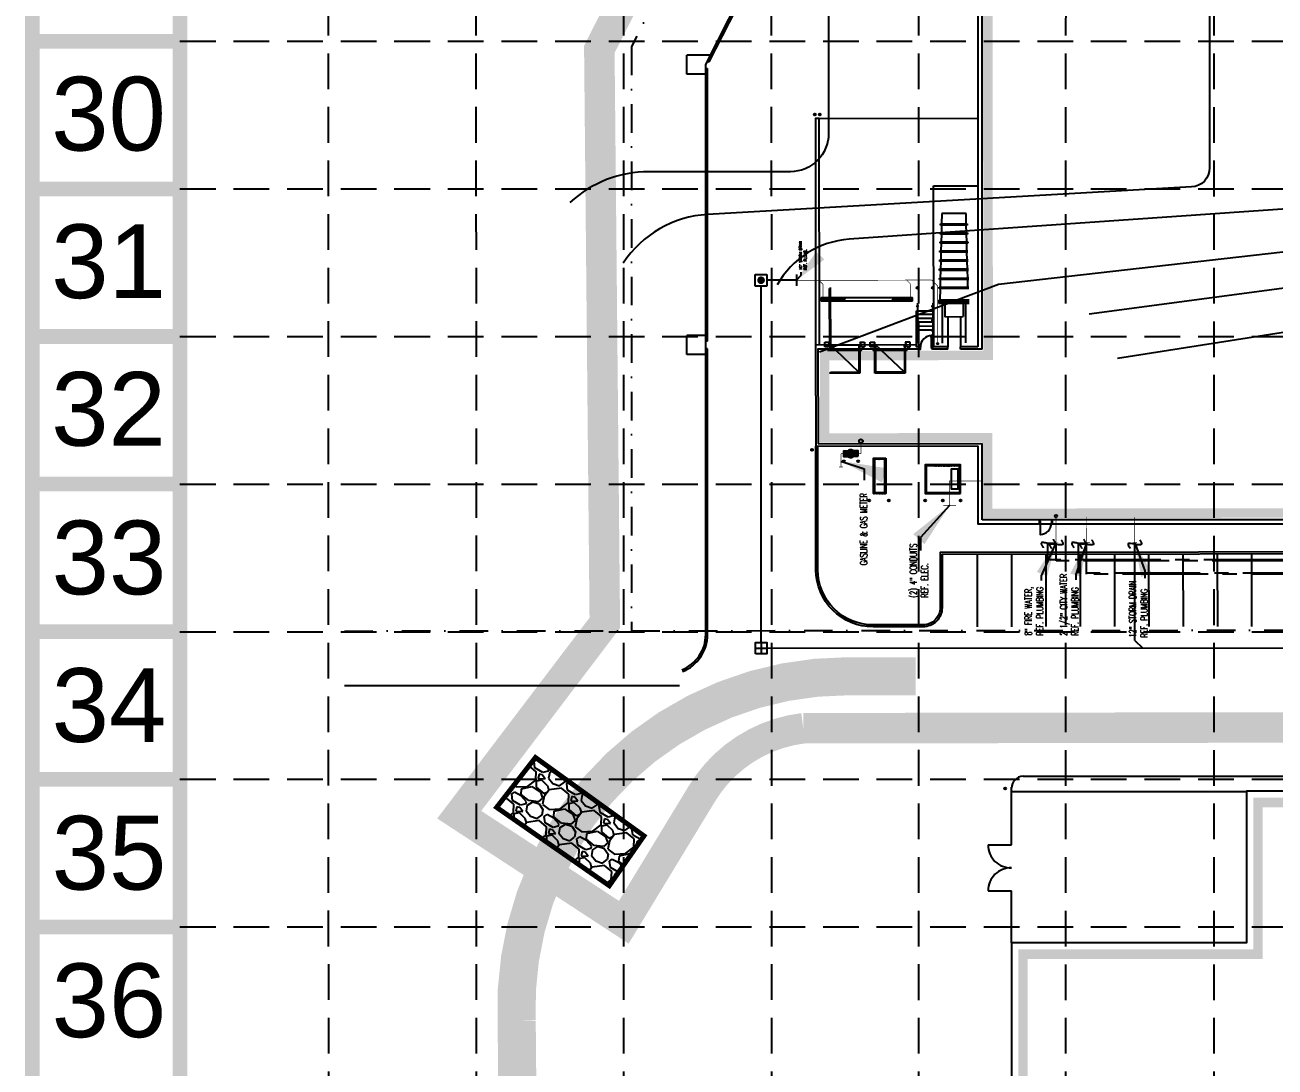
# Model space of a CAD drawing. Header units: inches. Extents: x -105549 to 5741, y -35602 to 5776.
# Drawn here: x 4188 to 4516, y 4342.7 to 4616.2 of the extents above; entities that cross this region are included whole.
import ezdxf
from ezdxf.enums import TextEntityAlignment as Align

# ---------------------------------------------------------------- set-up
doc = ezdxf.new("R2010")
doc.units = ezdxf.units.IN
doc.header["$LTSCALE"] = 30
doc.header["$MEASUREMENT"] = 0
for name, pattern in [('ACAD_ISO02W100', [15, 12, -3]), ('CENTER2', [1.125, 0.75, -0.125, 0.125, -0.125]), ('DASHDOT2', [0.5, 0.25, -0.125, 0, -0.125]), ('DASHED', [0.75, 0.5, -0.25]), ('HIDDEN', [0.375, 0.25, -0.125])]:
    doc.linetypes.add(name, pattern=pattern)
for name, color, linetype in [('A-FLR-MISC', 7, 'Continuous'), ('A-SHELL-DOOR', 2, 'Continuous'), ('A-SHELL-WALL', 2, 'Continuous'), ('A-SHELL-WALL-HATCH', 9, 'Continuous'), ('A-SITE-CURB', 2, 'Continuous'), ('A-SITE-CURB-INNER', 7, 'Continuous'), ('A-SITE-JCPENNEY UTILITIES', 220, 'Continuous'), ('A-SITE-PKSTRIPE', 7, 'Continuous'), ('A-SITE-PROPERTY', 6, 'DASHDOT2'), ('A-WALL-FAC3', 3, 'Continuous'), ('BASE', 7, 'Continuous'), ('Buildings', 3, 'Continuous'), ('Buildings Inner lines', 213, 'Continuous'), ('C-BLDG-HomeDepot', 8, 'Continuous'), ('DITCH', 5, 'Continuous'), ('GRID', 254, 'HIDDEN'), ('INLET', 1, 'Continuous'), ('LEGEND', 7, 'Continuous'), ('LIMITS OF DISTURBANCE', 1, 'DASHED'), ('PR-STM', 4, 'Continuous'), ('PR-STORM', 3, 'Continuous'), ('PR-WATER', 3, 'CENTER2'), ('WATERLINE', 92, 'CENTER2'), ('x37001pto$0$P-CONT-LAND', 1, 'Continuous')]:
    doc.layers.add(name, color=color, linetype=linetype)
doc.styles.add('JARCHTX', font='romans', dxfattribs={"width": 0.6875})
doc.styles.get("Standard").update_dxf_attribs({"font": 'ARIAL.TTF'})
doc.dimstyles.new('ARCH 96$7', dxfattribs={"dimscale": 96, "dimtxt": 0.09375, "dimasz": 0.09375, "dimexe": 0.0625, "dimexo": 0.0625, "dimgap": 0.0625, "dimtad": 0, "dimdec": 3, "dimzin": 15, "dimdsep": 46, "dimlunit": 4, "dimtxsty": 'JARCHTX', "dimblk": 'DIMTICK', "dimcen": 0.0625, "dimclrd": 256, "dimclre": 256, "dimclrt": 3, "dimadec": 0, "dimazin": 0, "dimtfac": 1, "dimtdec": 3, "dimtix": 1, "dimtmove": 2, "dimatfit": 3, "dimfxl": 0, "dimtvp": 1.166667, "dimtolj": 1, "dimtzin": 15, "dimlwd": -1, "dimlwe": -1, "dimarcsym": 0})
doc.dimstyles.new('ARCH192$7', dxfattribs={"dimscale": 192, "dimtxt": 0.09375, "dimasz": 0.0625, "dimexe": 0.0625, "dimexo": 0.0625, "dimgap": 0.03125, "dimtad": 0, "dimdec": 3, "dimzin": 15, "dimdsep": 46, "dimlunit": 4, "dimtxsty": 'JARCHTX', "dimblk1": 'DIMTICK', "dimblk2": 'DIMTICK', "dimsah": 1, "dimcen": 0.0625, "dimclrd": 256, "dimclre": 256, "dimclrt": 3, "dimadec": 0, "dimazin": 0, "dimtfac": 1, "dimtdec": 3, "dimtix": 1, "dimtmove": 2, "dimatfit": 3, "dimfxl": 0, "dimtvp": 1.166667, "dimfrac": 2, "dimtolj": 1, "dimtzin": 15, "dimarcsym": 0})

# ---------------------------------------------------------------- blocks, each defined once
blk = doc.blocks.new('JB')
at = {"layer": 'INLET', "color": 1}
for p, q in [((-0.0409, -0.0409), (-0.0409, 0.0409)), ((-0.0409, 0.0409), (0.0409, 0.0409)), ((0.0409, 0.0409), (0.0409, -0.0409)), ((0.0409, -0.0409), (-0.0409, -0.0409))]:
    blk.add_line(p, q, dxfattribs=at)
at = {"layer": 'INLET', "color": 1, "const_width": 0.0267}
blk.add_lwpolyline([(-0.0133, 0, 1), (0.0133, 0, 1)], format="xyb", close=True, dxfattribs=at)
blk = doc.blocks.new('DIMTICK')
for p, q in [((0, 1), (0, -1)), ((-1, 0), (1, 0))]:
    blk.add_line(p, q)
at = {"const_width": 0.141}
blk.add_lwpolyline([(0.707, 0.707), (-0.707, -0.707)], dxfattribs=at)

msp = doc.modelspace()

# ---------------------------------------------------------------- hatches: boundary and pattern name
at = {"layer": 'A-FLR-MISC', "linetype": 'Continuous'}
h = msp.add_hatch(dxfattribs=at)
h.set_pattern_fill('AR-SAND', scale=0.166667, angle=90.0762, style=0)
h.set_pattern_definition([(307.576224, (3951.20292, 5065.3233), (0.32112304, 0.01092611), [0, -0.25333333, 0, -0.28333333, 0, -0.27083333]), (277.576224, (3951.20292, 5065.3233), (0.47074967, -0.29433678), [0, -0.13666667, 0, -0.22833333, 0, -0.0875]), (237.576224, (3951.20265, 5065.5283), (0.00163366, -0.51902193), [0, -0.08333333, 0, -0.3, 0, -0.39166667]), (227.576224, (3951.20265, 5065.5283), (0.14694567, -0.50082605), [0, -0.04166667, 0, -0.19666667, 0, -0.225])])
h.paths.add_polyline_path([(4413.85, 4502.56), (4413.86, 4493.22), (4410.68, 4493.22), (4410.67, 4502.55)])
h.paths.add_polyline_path([(4410.92, 4502.3), (4413.6, 4502.3), (4413.61, 4493.47), (4410.93, 4493.47)])
h = msp.add_hatch(dxfattribs=at)
h.set_pattern_fill('AR-SAND', scale=0.166667, angle=0.0762, style=0)
h.set_pattern_definition([(37.576224, (3861.43407, 4021.33022), (-0.01092611, 0.32112304), [0, -0.25333333, 0, -0.28333333, 0, -0.27083333]), (7.576224, (3861.43407, 4021.3302), (0.29433678, 0.47074967), [0, -0.13666667, 0, -0.22833333, 0, -0.0875]), (327.576224, (3861.22907, 4021.32995), (0.51902193, 0.00163366), [0, -0.08333333, 0, -0.3, 0, -0.39166667]), (317.576224, (3861.22907, 4021.32995), (0.50082605, 0.14694567), [0, -0.04166667, 0, -0.19666667, 0, -0.225])])
h.paths.add_polyline_path([(4425.13, 4497.51), (4430.86, 4497.51), (4430.86, 4496.39), (4425.14, 4496.38)], flags=8)
h.paths.add_polyline_path([(4433.26, 4500.5), (4433.27, 4493.5), (4424.44, 4493.49), (4424.43, 4500.49)])
h.paths.add_polyline_path([(4431.02, 4494.41), (4431.01, 4499.58), (4432.85, 4499.58), (4432.85, 4494.41)])
h.paths.add_polyline_path([(4433.51, 4500.75), (4424.18, 4500.74), (4424.19, 4493.24), (4433.52, 4493.25)])
h.paths.add_polyline_path([(4431.02, 4494.41), (4431.01, 4499.58), (4432.85, 4499.58), (4432.85, 4494.41)])
at = {"layer": 'A-SITE-JCPENNEY UTILITIES'}
h = msp.add_hatch(dxfattribs=at)
h.set_pattern_fill('ANSI31', scale=1.666667, angle=90.0762, style=0)
h.set_pattern_definition([(315.076224, (4095.91088, 4780.13202), (0.1471178, 0.14750976), [])])
h.paths.add_polyline_path([(4405.39, 4503.01), (4406.59, 4503.02), (4406.59, 4504.43), (4405.39, 4504.43, 0.198912), (4404.68, 4504.72, 0.198912), (4403.97, 4504.43), (4402.77, 4504.39), (4402.77, 4503.01), (4403.98, 4503.01, 0.414214)])
h = msp.add_hatch(dxfattribs=at)
h.set_pattern_fill('AR-SAND', scale=0.166667, angle=90.0762, style=0)
h.set_pattern_definition([(307.576224, (3951.20265, 5065.3233), (0.32112304, 0.01092611), [0, -0.25333333, 0, -0.28333333, 0, -0.27083333]), (277.576224, (3951.20265, 5065.3233), (0.47074967, -0.29433678), [0, -0.13666667, 0, -0.22833333, 0, -0.0875]), (237.576224, (3951.20238, 5065.5283), (0.00163366, -0.51902193), [0, -0.08333333, 0, -0.3, 0, -0.39166667]), (227.576224, (3951.2024, 5065.5283), (0.14694567, -0.50082605), [0, -0.04166667, 0, -0.19666667, 0, -0.225])])
h.paths.add_polyline_path([(4413.85, 4502.56), (4413.86, 4493.22), (4410.68, 4493.22), (4410.67, 4502.55)])
h.paths.add_polyline_path([(4410.92, 4502.3), (4413.6, 4502.3), (4413.61, 4493.47), (4410.93, 4493.47)])
h = msp.add_hatch(dxfattribs=at)
h.set_pattern_fill('AR-SAND', scale=0.166667, angle=0.0762, style=0)
h.set_pattern_definition([(37.576224, (3861.4338, 4021.33022), (-0.01092611, 0.32112304), [0, -0.25333333, 0, -0.28333333, 0, -0.27083333]), (7.576224, (3861.4338, 4021.3302), (0.29433678, 0.47074967), [0, -0.13666667, 0, -0.22833333, 0, -0.0875]), (327.576224, (3861.2288, 4021.32995), (0.51902193, 0.00163366), [0, -0.08333333, 0, -0.3, 0, -0.39166667]), (317.576224, (3861.2288, 4021.32995), (0.50082605, 0.14694567), [0, -0.04166667, 0, -0.19666667, 0, -0.225])])
h.paths.add_polyline_path([(4425.13, 4497.51), (4430.86, 4497.51), (4430.86, 4496.39), (4425.14, 4496.38)], flags=8)
h.paths.add_polyline_path([(4433.26, 4500.5), (4433.27, 4493.5), (4424.44, 4493.49), (4424.43, 4500.49)])
h.paths.add_polyline_path([(4431.02, 4494.41), (4431.01, 4499.58), (4432.85, 4499.58), (4432.85, 4494.41)])
h.paths.add_polyline_path([(4433.51, 4500.75), (4424.18, 4500.74), (4424.19, 4493.24), (4433.52, 4493.25)])
h.paths.add_polyline_path([(4431.02, 4494.41), (4431.01, 4499.58), (4432.85, 4499.58), (4432.85, 4494.41)])
at = {"layer": 'LEGEND', "linetype": 'ACAD_ISO02W100'}
h = msp.add_hatch(dxfattribs=at)
h.set_pattern_fill('GRAVEL', color=240, scale=10.38104, angle=-34.4293, style=0)
h.set_pattern_definition([(193.5835, (3394.907, 4403.51616), (-121.32419464, -30.1082484), [1.39662, -138.26598]), (150.5404, (3393.54944, 4403.18815), (108.6197087, -61.86943511), [2.39665, -237.26826]), (98.0811, (3391.4627, 4404.36684), (21.0626592, -152.8811525), [1.68991, -167.301165]), (232.8444, (3386.65595, 4404.51524), (125.9489866, 165.38141264), [2.18249, -216.06637]), (258.4044, (3385.33777, 4402.7758), (27.61910645, 132.09707482), [2.1401, -211.87051]), (322.8444, (3384.9076, 4400.6794), (-165.38141264, 125.9489866), [2.18249, -216.06637]), (3.2649, (3386.64704, 4399.3612), (-170.00621039, -9.32401596), [2.88623, -285.736545]), (37.826, (3389.5286, 4399.52557), (189.06295062, 147.29041737), [2.7249, -269.765025]), (87.0003, (3391.6809, 4401.19666), (7.80083022, 158.2675613), [2.18988, -216.79839]), (140.8071, (3391.7955, 4403.3835), (88.3186246, -73.1250345), [2.50009, -122.50419]), (187.9681, (3389.8579, 4404.96343), (-167.3130089, -23.75589), [3.23315, -320.08248]), (104.3848, (3395.0742, 4398.619), (-24.7218448, 92.4604768), [1.10351, -109.24844]), (137.0399, (3394.8, 4399.6879), (99.57425264, -93.42634298), [2.09943, -207.8441]), (190.5707, (3393.2636, 4401.119), (-5.869326, -8.56254), [1.4681, -13.2129]), (168.7693, (3393.3685, 4402.557), (54.5513315, -12.2215368), [0.7906, -78.26904]), (257.3721, (3392.593, 4402.711), (9.0454393, 31.5569326), [1.11807, -54.78554]), (356.5345, (3392.3486, 4401.62), (37.4262526, -0.4828685), [1.81594, -58.7154]), (127.1358, (3394.1613, 4401.5102), (11.25576, -20.301173), [1.31311, -31.51462]), (341.9602, (3387.6268, 4406.1152), (103.233304, -33.0057104), [1.83952, -182.11297]), (35.9169, (3389.3759, 4405.5455), (-98.8126799, -70.7106405), [1.54326, -152.78199]), (258.7693, (3395.3351, 4403.2227), (12.2215368, 54.5513315), [1.58119, -77.47845]), (309.1812, (3395.0272, 4401.6718), (-68.01744456, 84.38079883), [1.83952, -182.11297]), (305.0147, (3383.9878, 4400.8064), (-31.0740687, 46.4716685), [1.77391, -86.92173]), (260.3458, (3385.0057, 4399.3536), (21.7499751, 123.5344953), [1.48634, -147.14753]), (32.3721, (3389.5514, 4394.6015), (46.4717017, 31.0740193), [1.58119, -77.47845]), (342.9247, (3390.8869, 4395.44806), (-134.7902438, 42.05113097), [1.74018, -172.27775]), (35.0147, (3385.3558, 4397.4774), (-46.4716685, -31.0740687), [0.88696, -87.80869]), (66.8806, (3389.0377, 4394.9536), (14.914786, 40.119459), [0.52933, -52.40379]), (131.5345, (3389.2455, 4395.4404), (19.8182985, -26.1704946), [2.1401, -40.66201]), (151.5797, (3387.8265, 4397.04244), (91.4946735, -50.13071055), [1.9833, -196.34618]), (269.2608, (3391.8204, 4400.8493), (3.176099, 22.994399), [1.49717, -35.93219]), (318.7279, (3391.8011, 4399.35228), (133.82440356, -116.90364676), [2.61388, -258.77402]), (26.5161, (3393.7656, 4397.6281), (-75.3354139, -36.4604553), [1.06879, -105.81055]), (55.5707, (3394.722, 4398.105), (-2.69321, 14.43186), [0.62286, -9.75818]), (85.8271, (3387.8313, 4397.4167), (-6.8351852, -83.4150365), [1.44218, -142.77583]), (13.5835, (3387.93625, 4398.85506), (121.32419464, 30.1082484), [2.79325, -136.86936]), (325.5707, (3390.651, 4399.511), (14.43186, 2.69321), [2.69907, -7.68197]), (290.8755, (3392.8776, 4397.98506), (-44.53998657, 118.63103056), [1.64139, -162.49726]), (219.6253, (3393.4625, 4396.4514), (-32.039832, -28.3808197), [1.5115, -74.06361]), (173.2167, (3392.2983, 4395.48744), (-221.38142645, 25.89171314), [2.46098, -243.63754]), (140.9968, (3389.85455, 4395.7781), (-105.44367322, 84.86370853), [2.60355, -257.7516])])
h.paths.add_polyline_path([(4311.75, 4410.87), (4341.32, 4390.31), (4350.42, 4403.39), (4321.94, 4423.96)])

# ---------------------------------------------------------------- linework, layer by layer
at = {"layer": 'A-FLR-MISC', "color": 7, "linetype": 'Continuous'}
for p, q in [((4396.36, 4591.7), (4438.06, 4591.76)), ((4426.42, 4573.97), (4438.06, 4573.99)), ((4426.47, 4531.74), (4426.42, 4573.97)), ((4428.59, 4566.72), (4428.52, 4564.06)), ((4434.93, 4566.73), (4428.59, 4566.72)), ((4435, 4564.06), (4434.93, 4566.73)), ((4428.27, 4564.05), (4435.25, 4564.06)), ((4428.27, 4563.68), (4428.27, 4564.05)), ((4435.25, 4563.69), (4428.27, 4563.68)), ((4428.52, 4563.68), (4428.47, 4561.68)), ((4435.07, 4561.69), (4435, 4563.69)), ((4435.25, 4564.06), (4435.25, 4563.69)), ((4428.21, 4561.68), (4435.32, 4561.69)), ((4428.21, 4561.3), (4428.21, 4561.68)), ((4435.32, 4561.31), (4428.21, 4561.3)), ((4428.47, 4561.3), (4428.41, 4559.3)), ((4435.12, 4559.31), (4435.07, 4561.31)), ((4435.32, 4561.69), (4435.32, 4561.31)), ((4428.09, 4556.93), (4435.45, 4556.94)), ((4428.1, 4556.55), (4428.09, 4556.93)), ((4435.45, 4556.56), (4428.1, 4556.55)), ((4428.15, 4559.3), (4435.38, 4559.31)), ((4428.15, 4558.93), (4428.15, 4559.3)), ((4435.38, 4558.94), (4428.15, 4558.93)), ((4428.41, 4558.93), (4428.36, 4556.93)), ((4435.18, 4556.94), (4435.12, 4558.94)), ((4435.24, 4554.56), (4435.18, 4556.56)), ((4435.38, 4559.31), (4435.38, 4558.94)), ((4428.04, 4554.55), (4435.51, 4554.56)), ((4428.04, 4554.18), (4428.04, 4554.55)), ((4435.52, 4554.19), (4428.04, 4554.18)), ((4428.3, 4554.18), (4428.24, 4552.18)), ((4428.36, 4556.55), (4428.3, 4554.55)), ((4435.31, 4552.19), (4435.24, 4554.19)), ((4427.99, 4552.18), (4435.57, 4552.19)), ((4427.99, 4551.8), (4427.99, 4552.18)), ((4435.57, 4551.81), (4427.99, 4551.8)), ((4428.24, 4551.8), (4428.18, 4549.8)), ((4435.38, 4549.81), (4435.31, 4551.81)), ((4399.06, 4547.05), (4399.08, 4530.85)), ((4399.31, 4547.3), (4399.33, 4530.85)), ((4427.87, 4547.43), (4435.7, 4547.44)), ((4427.87, 4547.05), (4427.87, 4547.43)), ((4427.87, 4547.05), (4427.87, 4547.43)), ((4435.7, 4547.06), (4427.87, 4547.05)), ((4427.93, 4549.8), (4435.64, 4549.81)), ((4427.93, 4549.43), (4427.93, 4549.8)), ((4427.93, 4549.43), (4427.93, 4549.8)), ((4435.64, 4549.44), (4427.93, 4549.43)), ((4428.12, 4547.05), (4428.05, 4544.02)), ((4428.18, 4549.43), (4428.12, 4547.43)), ((4435.44, 4547.44), (4435.38, 4549.44)), ((4396.93, 4544.7), (4420.93, 4544.73)), ((4396.93, 4543.7), (4396.93, 4544.7)), ((4403.55, 4544.63), (4396.93, 4544.62)), ((4403.38, 4544.46), (4396.93, 4544.45)), ((4403.22, 4544.29), (4396.93, 4544.28)), ((4403.07, 4544.13), (4396.93, 4544.12)), ((4402.9, 4543.96), (4396.93, 4543.95)), ((4402.75, 4543.79), (4396.93, 4543.78)), ((4420.93, 4543.73), (4396.93, 4543.7)), ((4397.03, 4543.7), (4397.03, 4544.7)), ((4397.19, 4543.7), (4397.19, 4544.7)), ((4397.36, 4543.7), (4397.36, 4544.7)), ((4397.53, 4543.7), (4397.53, 4544.7)), ((4397.69, 4543.7), (4397.69, 4544.7)), ((4397.86, 4543.7), (4397.86, 4544.7)), ((4398.03, 4543.7), (4398.03, 4544.7)), ((4398.19, 4543.7), (4398.19, 4544.7)), ((4398.36, 4543.7), (4398.36, 4544.7)), ((4398.53, 4543.7), (4398.53, 4544.7)), ((4398.69, 4543.7), (4398.69, 4544.7)), ((4398.86, 4543.7), (4398.86, 4544.7)), ((4399.03, 4543.7), (4399.03, 4544.7)), ((4399.19, 4543.7), (4399.19, 4544.7)), ((4399.36, 4543.7), (4399.36, 4544.7)), ((4399.53, 4543.7), (4399.53, 4544.7)), ((4399.69, 4543.7), (4399.69, 4544.7)), ((4399.86, 4543.7), (4399.86, 4544.7)), ((4400.03, 4543.7), (4400.03, 4544.7)), ((4400.19, 4543.7), (4400.19, 4544.7)), ((4400.36, 4543.7), (4400.36, 4544.7)), ((4400.53, 4543.71), (4400.53, 4544.71)), ((4400.69, 4543.71), (4400.69, 4544.71)), ((4400.86, 4543.71), (4400.86, 4544.71)), ((4401.03, 4543.71), (4401.03, 4544.71)), ((4401.19, 4543.71), (4401.19, 4544.71)), ((4401.36, 4543.71), (4401.36, 4544.71)), ((4401.53, 4543.71), (4401.53, 4544.71)), ((4401.69, 4543.71), (4401.69, 4544.71)), ((4401.86, 4543.71), (4401.86, 4544.71)), ((4402.03, 4543.71), (4402.03, 4544.71)), ((4402.19, 4543.71), (4402.19, 4544.71)), ((4402.36, 4543.71), (4402.36, 4544.71)), ((4402.53, 4543.71), (4402.53, 4544.71)), ((4402.69, 4543.74), (4402.69, 4544.71)), ((4402.86, 4543.91), (4402.86, 4544.71)), ((4403.03, 4544.08), (4403.03, 4544.71)), ((4403.19, 4544.26), (4403.19, 4544.71)), ((4403.36, 4544.43), (4403.36, 4544.71)), ((4403.53, 4544.61), (4403.53, 4544.71)), ((4415.25, 4543.81), (4420.93, 4543.82)), ((4415.41, 4543.97), (4420.93, 4543.98)), ((4415.43, 4544.01), (4415.43, 4543.72)), ((4415.57, 4544.14), (4420.93, 4544.15)), ((4415.6, 4544.17), (4415.6, 4543.72)), ((4415.73, 4544.31), (4420.93, 4544.32)), ((4415.77, 4544.35), (4415.77, 4543.73)), ((4415.89, 4544.48), (4420.93, 4544.48)), ((4415.93, 4544.53), (4415.93, 4543.73)), ((4416.05, 4544.64), (4420.93, 4544.65)), ((4416.1, 4544.69), (4416.1, 4543.73)), ((4416.27, 4544.73), (4416.27, 4543.73)), ((4416.43, 4544.73), (4416.43, 4543.73)), ((4416.6, 4544.73), (4416.6, 4543.73)), ((4416.77, 4544.73), (4416.77, 4543.73)), ((4416.93, 4544.73), (4416.93, 4543.73)), ((4417.1, 4544.73), (4417.1, 4543.73)), ((4417.27, 4544.73), (4417.27, 4543.73)), ((4417.43, 4544.73), (4417.43, 4543.73)), ((4417.6, 4544.73), (4417.6, 4543.73)), ((4417.77, 4544.73), (4417.77, 4543.73)), ((4417.93, 4544.73), (4417.93, 4543.73)), ((4418.1, 4544.73), (4418.1, 4543.73)), ((4418.27, 4544.73), (4418.27, 4543.73)), ((4418.43, 4544.73), (4418.43, 4543.73)), ((4418.6, 4544.73), (4418.6, 4543.73)), ((4418.77, 4544.73), (4418.77, 4543.73)), ((4418.93, 4544.73), (4418.93, 4543.73)), ((4419.1, 4544.73), (4419.1, 4543.73)), ((4419.27, 4544.73), (4419.27, 4543.73)), ((4419.43, 4544.73), (4419.43, 4543.73)), ((4419.6, 4544.73), (4419.6, 4543.73)), ((4419.77, 4544.73), (4419.77, 4543.73)), ((4419.93, 4544.73), (4419.93, 4543.73)), ((4420.1, 4544.73), (4420.1, 4543.73)), ((4420.27, 4544.73), (4420.27, 4543.73)), ((4420.43, 4544.73), (4420.43, 4543.73)), ((4420.6, 4544.73), (4420.6, 4543.73)), ((4420.77, 4544.73), (4420.77, 4543.73)), ((4420.93, 4543.73), (4420.93, 4544.73)), ((4435.79, 4544.03), (4427.79, 4544.02)), ((4427.79, 4544.02), (4427.79, 4543.15)), ((4427.79, 4544.02), (4427.79, 4543.15)), ((4427.79, 4543.65), (4435.79, 4543.66)), ((4435.79, 4543.53), (4427.79, 4543.52)), ((4421.96, 4541.2), (4426.46, 4541.21)), ((4421.97, 4531.73), (4421.96, 4541.2)), ((4426.46, 4540.21), (4421.96, 4540.2)), ((4422.21, 4543.21), (4422.21, 4542.54)), ((4422.21, 4542.21), (4422.21, 4538.86)), ((4426.2, 4543.21), (4426.2, 4542.55)), ((4426.2, 4542.21), (4426.2, 4538.87)), ((4426.47, 4531.74), (4426.46, 4541.21)), ((4427.79, 4543.15), (4435.79, 4543.16)), ((4428.8, 4532.74), (4428.79, 4543.15)), ((4429.37, 4543.15), (4429.38, 4539.65)), ((4434.21, 4543.16), (4434.21, 4539.66)), ((4434.79, 4543.16), (4434.8, 4532.75)), ((4426.46, 4539.21), (4421.96, 4539.2)), ((4426.46, 4538.21), (4421.96, 4538.2)), ((4421.96, 4537.2), (4426.46, 4537.21)), ((4422.21, 4538.53), (4422.22, 4536.02)), ((4426.2, 4538.54), (4426.21, 4536.03)), ((4429.38, 4539.65), (4434.21, 4539.66)), ((4430.13, 4539.65), (4430.14, 4531.74)), ((4433.46, 4539.66), (4433.47, 4531.75)), ((4421.97, 4536.2), (4426.47, 4536.21)), ((4422.22, 4535.69), (4422.22, 4532.66)), ((4426.21, 4535.69), (4426.21, 4532.66)), ((4397.84, 4531.7), (4397.84, 4532.95)), ((4397.84, 4532.95), (4399.09, 4532.95)), ((4398.69, 4531.7), (4397.84, 4531.7)), ((4398.69, 4531.7), (4397.84, 4531.7)), ((4398.58, 4531.1), (4407.58, 4531.11)), ((4398.58, 4531.1), (4398.58, 4530.85)), ((4398.58, 4530.85), (4407.58, 4530.86)), ((4399.09, 4532.95), (4398.69, 4531.7)), ((4407.08, 4532.21), (4399.08, 4532.2)), ((4399.33, 4531.1), (4399.33, 4532.2)), ((4400.49, 4531.1), (4399.33, 4532.2)), ((4406.84, 4525.05), (4400.75, 4530.85)), ((4406.83, 4532.21), (4406.83, 4531.11)), ((4406.83, 4530.86), (4406.84, 4525.05)), ((4406.83, 4530.86), (4406.83, 4530.8)), ((4407.08, 4532.96), (4408.33, 4532.97)), ((4407.08, 4532.96), (4407.47, 4531.71)), ((4407.08, 4530.86), (4407.09, 4524.8)), ((4407.47, 4531.71), (4408.33, 4531.72)), ((4407.58, 4530.86), (4407.58, 4531.11)), ((4408.33, 4532.97), (4408.33, 4531.72)), ((4409.76, 4531.72), (4409.75, 4532.97)), ((4409.75, 4532.97), (4411, 4532.97)), ((4410.61, 4531.72), (4409.76, 4531.72)), ((4410.5, 4531.11), (4419.5, 4531.13)), ((4410.5, 4531.11), (4410.5, 4530.86)), ((4410.5, 4530.86), (4419.5, 4530.88)), ((4411, 4532.97), (4410.61, 4531.72)), ((4418.99, 4532.23), (4410.99, 4532.22)), ((4411, 4524.8), (4411, 4530.86)), ((4411.25, 4531.12), (4411.24, 4532.22)), ((4412.4, 4531.12), (4411.24, 4532.22)), ((4411.25, 4525.05), (4411.25, 4530.87)), ((4411.25, 4530.8), (4411.25, 4530.87)), ((4418.75, 4525.06), (4412.66, 4530.87)), ((4418.74, 4532.23), (4418.75, 4531.13)), ((4418.75, 4530.88), (4418.75, 4525.06)), ((4420.24, 4532.98), (4418.99, 4532.98)), ((4418.99, 4532.98), (4419.39, 4531.73)), ((4419, 4530.88), (4419, 4524.81)), ((4419.39, 4531.73), (4420.25, 4531.73)), ((4419.5, 4530.88), (4419.5, 4531.13)), ((4420.25, 4531.73), (4420.24, 4532.98)), ((4407.09, 4524.8), (4399.09, 4524.79)), ((4406.84, 4525.05), (4399.34, 4525.04)), ((4419, 4524.81), (4411, 4524.8)), ((4418.75, 4525.06), (4411.25, 4525.05))]:
    msp.add_line(p, q, dxfattribs=at)
at = {"layer": 'A-FLR-MISC', "color": 7}
for p, q in [((4399.08, 4532.2), (4399.08, 4531.1)), ((4407.08, 4531.11), (4407.08, 4532.21)), ((4407.08, 4531.11), (4407.08, 4531.71)), ((4410.99, 4532.22), (4411, 4531.11)), ((4411, 4531.11), (4411, 4531.72)), ((4419.23, 4532.23), (4418.99, 4532.23)), ((4419, 4531.13), (4418.99, 4532.23))]:
    msp.add_line(p, q, dxfattribs=at)
at = {"layer": 'A-FLR-MISC', "color": 7, "linetype": 'Continuous'}
for points in [[(4413.85, 4502.56), (4413.86, 4493.22), (4410.68, 4493.22), (4410.67, 4502.55)], [(4410.93, 4493.47), (4413.61, 4493.47), (4413.6, 4502.3), (4410.92, 4502.3)], [(4433.52, 4493.25), (4433.51, 4500.75), (4424.18, 4500.74), (4424.19, 4493.24)], [(4433.27, 4493.5), (4433.26, 4500.5), (4424.43, 4500.49), (4424.44, 4493.49)], [(4432.85, 4499.65), (4431.01, 4499.65), (4431.02, 4494.48), (4432.85, 4494.48)]]:
    msp.add_lwpolyline(points, close=True, dxfattribs=at)
for centre, radius in [((4395.23, 4592.7), 0.25), ((4396.53, 4592.7), 0.25), ((4422.2, 4547.2), 0.25), ((4426.19, 4547.21), 0.25), ((4422.21, 4542.37), 0.167), ((4426.2, 4542.38), 0.167), ((4422.21, 4538.7), 0.167), ((4426.2, 4538.7), 0.167), ((4422.22, 4535.85), 0.167), ((4426.21, 4535.86), 0.167), ((4394.51, 4504.7), 0.25), ((4402.86, 4501.7), 0.25), ((4406.65, 4501.7), 0.25), ((4409.52, 4491.39), 0.25), ((4414.69, 4491.39), 0.25), ((4424.2, 4491.41), 0.25), ((4428.86, 4491.41), 0.25), ((4433.52, 4491.42), 0.25)]:
    msp.add_circle(centre, radius, dxfattribs=at)
at = {"layer": 'A-SHELL-DOOR', "color": 7, "flags": 128}
for points in [[(4426.12, 4531.68), (4426.12, 4531.18), (4425.95, 4531.18), (4425.95, 4534.68), (4425.8, 4534.68), (4425.81, 4531.68), (4426.12, 4531.68), (4426.12, 4531.18)], [(4422.78, 4531.67), (4422.79, 4531.17), (4422.95, 4531.17), (4422.95, 4531.67), (4422.78, 4531.67)]]:
    msp.add_lwpolyline(points, dxfattribs=at)
at = {"layer": 'A-SHELL-DOOR', "color": 7}
for points in [[(4454.19, 4485.51), (4454.19, 4485.98), (4454.36, 4485.98), (4454.36, 4482.51), (4454.51, 4482.51), (4454.5, 4485.51), (4454.19, 4485.51), (4454.19, 4485.98)], [(4457.53, 4485.51), (4457.53, 4485.99), (4457.36, 4485.99), (4457.36, 4485.51), (4457.53, 4485.51)]]:
    msp.add_lwpolyline(points, dxfattribs=at)
for centre, start, end in [((4425.95, 4531.68), 90.0762, 180.0762), ((4454.36, 4485.51), 270.0762, 0.0762)]:
    msp.add_arc(centre, 3, start, end, dxfattribs=at)
at = {"layer": 'A-SHELL-WALL', "color": 7}
for p, q in [((4422.76, 4531.13), (4422.76, 4531.73)), ((4426.14, 4531.13), (4426.14, 4531.74)), ((4430.14, 4531.14), (4430.14, 4531.74)), ((4433.47, 4531.14), (4433.47, 4531.75)), ((4454.17, 4486.38), (4454.17, 4485.3)), ((4457.55, 4486.39), (4457.55, 4485.3))]:
    msp.add_line(p, q, dxfattribs=at)
msp.add_lwpolyline([(4396.44, 4532.2), (4396.36, 4591.7), (4395.39, 4591.7), (4395.47, 4532.2)], dxfattribs=at)
at = {"layer": 'A-SHELL-WALL-HATCH', "color": 7, "const_width": 2.5}
msp.add_lwpolyline([(4397.85, 4507.81), (4440.61, 4507.86), (4440.63, 4488.03), (4666.8, 4488.33), (4666.65, 4601.29), (4676.67, 4601.3), (4676.63, 4637.97), (4681.77, 4637.97), (4681.77, 4642.13), (4678.52, 4642.29), (4678.47, 4676.72), (4681.72, 4676.73), (4681.71, 4680.73), (4676.57, 4680.72), (4676.52, 4717.39), (4666.5, 4717.37), (4666.35, 4830.33), (4440.35, 4830.03), (4440.75, 4529.51), (4397.82, 4529.45)], close=True, dxfattribs=at)
at = {"layer": 'A-SITE-CURB', "color": 7}
for p, q in [((4367.54, 4606.54), (4407.37, 4684.92)), ((4367.13, 4533.2), (4367.13, 4604.82)), ((4367.12, 4456.25), (4367.13, 4531.2)), ((4449.89, 4419.08), (4708.38, 4419.07)), ((4508.55, 4414.93), (4446.89, 4414.94))]:
    msp.add_line(p, q, dxfattribs=at)
msp.add_lwpolyline([(4563.87, 4477.44), (4428.63, 4477.26), (4428.65, 4463.26, -0.414214), (4423.65, 4458.26), (4410.57, 4458.24, -0.414214), (4395.55, 4473.22), (4395.51, 4505.7)], format="xyb", dxfattribs=at)
msp.add_arc((4450.14, 4415.83), 3.25, 94.4448, 178.1567, dxfattribs=at)
at = {"layer": 'A-SITE-CURB-INNER', "color": 7, "linetype": 'ByBlock'}
for p, q in [((4366.63, 4605.85), (4406.93, 4685.15)), ((4361.63, 4603.32), (4361.63, 4608.32)), ((4366.62, 4456.25), (4366.63, 4605.85)), ((4361.63, 4529.7), (4361.63, 4534.7))]:
    msp.add_line(p, q, dxfattribs=at)
at = {"layer": 'A-SITE-CURB-INNER', "color": 7}
for p, q in [((4367.89, 4608.32), (4361.63, 4608.32)), ((4367.1, 4606.77), (4367.54, 4606.54)), ((4366.63, 4603.32), (4361.63, 4603.32)), ((4366.63, 4604.82), (4367.13, 4604.82)), ((4366.63, 4534.7), (4361.63, 4534.7)), ((4367.13, 4533.2), (4366.63, 4533.2)), ((4367.13, 4531.2), (4366.63, 4531.2)), ((4366.63, 4529.7), (4361.63, 4529.7))]:
    msp.add_line(p, q, dxfattribs=at)
at = {"layer": 'A-SITE-CURB-INNER', "color": 7, "linetype": 'ByBlock'}
msp.add_lwpolyline([(4699.37, 4478.12), (4428.13, 4477.76), (4428.15, 4463.26, -0.414214), (4423.65, 4458.76), (4410.57, 4458.74, -0.414214), (4396.05, 4473.22), (4396.01, 4505.7)], format="xyb", dxfattribs=at)
at = {"layer": 'A-SITE-CURB-INNER', "color": 7}
for radius in [10, 10.5]:
    msp.add_arc((4356.62, 4456.25), radius, 291.6414, 359.9973, dxfattribs=at)
at = {"layer": 'A-SITE-JCPENNEY UTILITIES', "color": 7, "const_width": 0.167, "flags": 128}
for points in [[(4390.45, 4549.76), (4390.45, 4548.66)], [(4425.96, 4549.25), (4390.45, 4549.21)], [(4396.34, 4549.22), (4397.42, 4548.14)], [(4397.42, 4548.14), (4397.43, 4544.2)], [(4419.35, 4549.24), (4420.42, 4548.17)], [(4420.42, 4548.17), (4420.43, 4544.23)], [(4425.96, 4549.25), (4427.46, 4547.75), (4427.47, 4532.57)], [(4407.36, 4503.7), (4407.36, 4506.5)], [(4402.12, 4503.7), (4407.36, 4503.7)], [(4402.12, 4503.7), (4402.12, 4500.23)], [(4401.59, 4500.23), (4402.65, 4500.23)], [(4430.55, 4493.59), (4430.55, 4496.51), (4439.16, 4496.53)], [(4430.63, 4490.14), (4430.63, 4493.26)], [(4432.29, 4490.14), (4428.97, 4490.14)], [(4458.56, 4480.3), (4458.55, 4486.99)], [(4466.56, 4480.31), (4466.55, 4487.21)], [(4479.23, 4480.33), (4479.22, 4486.98)], [(4459.12, 4480.3), (4458.01, 4480.3)], [(4467.45, 4480.31), (4465.68, 4480.31)], [(4479.78, 4480.33), (4478.68, 4480.33)]]:
    msp.add_lwpolyline(points, dxfattribs=at)
at = {"layer": 'A-SITE-JCPENNEY UTILITIES', "color": 7}
msp.add_lwpolyline([(4406.59, 4503.01), (4406.59, 4504.43), (4405.39, 4504.43, 0.199343), (4404.68, 4504.72, 0.193135), (4403.97, 4504.43), (4402.77, 4504.39), (4402.77, 4503), (4403.98, 4503, 0.414214), (4405.39, 4503.01), (4405.39, 4503.01)], format="xyb", close=True, dxfattribs=at)
for points in [[(4413.85, 4502.56), (4413.86, 4493.22), (4410.68, 4493.22), (4410.67, 4502.55)], [(4410.93, 4493.47), (4413.61, 4493.47), (4413.6, 4502.3), (4410.92, 4502.3)], [(4433.52, 4493.25), (4433.51, 4500.75), (4424.18, 4500.74), (4424.19, 4493.24)], [(4433.27, 4493.5), (4433.26, 4500.5), (4424.43, 4500.49), (4424.44, 4493.49)], [(4432.85, 4499.65), (4431.01, 4499.65), (4431.02, 4494.48), (4432.85, 4494.48)]]:
    msp.add_lwpolyline(points, close=True, dxfattribs=at)
for centre, radius in [((4397.43, 4544.2), 0.25), ((4420.43, 4544.23), 0.25), ((4427.47, 4532.57), 0.167), ((4407.35, 4507), 0.5), ((4430.63, 4493.43), 0.167), ((4458.55, 4487.32), 0.333)]:
    msp.add_circle(centre, radius, dxfattribs=at)
at = {"layer": 'A-SITE-PKSTRIPE', "color": 7}
for p, q in [((4437.86, 4477.27), (4437.89, 4458.27)), ((4446.86, 4477.29), (4446.89, 4458.29)), ((4455.86, 4477.3), (4455.89, 4458.3)), ((4464.86, 4477.31), (4464.89, 4458.31)), ((4473.86, 4477.32), (4473.89, 4458.32)), ((4482.86, 4477.33), (4482.89, 4458.33)), ((4491.86, 4477.35), (4491.89, 4458.35)), ((4500.86, 4477.36), (4500.89, 4458.36)), ((4509.86, 4477.37), (4509.89, 4458.37))]:
    msp.add_line(p, q, dxfattribs=at)
at = {"layer": 'A-SITE-PROPERTY', "color": 7}
msp.add_line((4271.79, 4457.16), (4353.78, 4457.22), dxfattribs=at)
msp.add_lwpolyline([(4369.07, 4929.04), (4369.06, 4653.7), (4347.13, 4610.54), (4347.12, 4457.22), (5104.56, 4457.83, -0.032907), (5094.09, 4584.3), (5094.1, 4763.79), (4823.44, 4763.8), (4823.45, 4904.66), (4762.29, 4904.66, 0.247697), (4741.62, 4893.84, -0.706472), (4610.54, 4929.02)], format="xyb", close=True, dxfattribs=at)
at = {"layer": 'A-WALL-FAC3', "color": 7}
msp.add_line((4668.97, 4486.35), (4439.14, 4486.36), dxfattribs=at)
for points in [[(4438.06, 4505.76), (4438.05, 4485.28), (4670.05, 4485.27), (4670.06, 4598.22), (4680.08, 4598.22), (4680.08, 4634.89), (4685.23, 4634.89), (4685.23, 4644.89), (4681.98, 4645.06), (4681.98, 4673.64), (4685.23, 4673.64), (4685.23, 4683.64), (4680.08, 4683.64), (4680.09, 4720.31), (4670.07, 4720.31), (4670.07, 4833.27), (4438.07, 4833.28), (4438.06, 4531.75)], [(4439.14, 4531.15), (4439.15, 4733.94)], [(4422.76, 4531.73), (4421.97, 4531.73), (4421.97, 4532.23), (4395.47, 4532.2)], [(4395.47, 4532.2), (4395.51, 4505.7), (4438.06, 4505.76)], [(4422.76, 4531.13), (4396.08, 4531.1), (4396.11, 4506.3)], [(4430.14, 4531.74), (4426.14, 4531.74)], [(4430.14, 4531.14), (4426.14, 4531.13)], [(4438.06, 4531.75), (4433.47, 4531.75)], [(4439.14, 4531.15), (4433.47, 4531.14)], [(4396.11, 4506.3), (4439.14, 4506.36)], [(4439.14, 4486.36), (4439.14, 4506.36)]]:
    msp.add_lwpolyline(points, dxfattribs=at)
at = {"layer": 'BASE', "const_width": 3.87}
for points in [[(5739.54, 3294.75), (5739.54, 5774.15), (4189.91, 5774.15), (4189.91, 3294.75)], [(5700.8, 3333.49), (5700.8, 5735.41), (4228.65, 5735.41), (4228.65, 3333.49)]]:
    msp.add_lwpolyline(points, close=True, dxfattribs=at)
for points in [[(4228.65, 4611.93), (4189.91, 4611.93)], [(4228.65, 4573.19), (4189.91, 4573.19)], [(4228.65, 4534.45), (4189.91, 4534.45)], [(4228.65, 4495.71), (4189.91, 4495.71)], [(4228.65, 4456.97), (4189.91, 4456.97)], [(4228.65, 4418.23), (4189.91, 4418.23)], [(4228.65, 4379.49), (4189.91, 4379.49)]]:
    msp.add_lwpolyline(points, dxfattribs=at)
at = {"layer": 'Buildings', "color": 7}
msp.add_lwpolyline([(4681.86, 3971.16), (4681.88, 4375.32), (4653.88, 4375.32), (4653.88, 4415.16), (4508.55, 4415.16), (4508.55, 4375.33), (4446.88, 4375.33), (4446.86, 3938.5), (4498.2, 3938.5), (4498.2, 3971.16)], close=True, dxfattribs=at)
at = {"layer": 'Buildings Inner lines', "color": 7, "const_width": 2.5}
msp.add_lwpolyline([(4678.86, 3974.16), (4678.88, 4372.32), (4650.88, 4372.32), (4650.88, 4412.16), (4511.55, 4412.16), (4511.55, 4372.33), (4449.88, 4372.33), (4449.86, 3941.5), (4495.2, 3941.5), (4495.2, 3974.16)], close=True, dxfattribs=at)
at = {"layer": 'C-BLDG-HomeDepot', "color": 7}
for p, q in [((4446.89, 4415.17), (4446.89, 4416.17)), ((4446.88, 4401), (4446.89, 4415.17)), ((4440.72, 4401), (4446.88, 4401)), ((4440.72, 4389), (4446.88, 4389)), ((4446.88, 4375.33), (4446.88, 4389))]:
    msp.add_line(p, q, dxfattribs=at)
msp.add_circle((4445.22, 4415.83), 0.25, dxfattribs=at)
for centre, start, end in [((4446.72, 4401), 180.0123, 271.5521), ((4446.72, 4389), 88.4426, 179.9824)]:
    msp.add_arc(centre, 6, start, end, dxfattribs=at)
at = {"layer": 'DITCH', "ltscale": 3, "const_width": 10}
msp.add_lwpolyline([(4421.73, 4445.28), (4403.8, 4445.28, 0.426545), (4317.01, 4354.77), (4320.79, 3938.73, -0.41298), (4239.66, 3855.76, 150.525087)], format="xyb", dxfattribs=at)
at = {"layer": 'GRID', "color": 253, "linetype": 'HIDDEN', "ltscale": 1.25}
for p, q in [((4267.75, 3488.45), (4267.54, 5733.95)), ((4306.65, 3488.45), (4306.17, 5733.94)), ((4345.28, 3488.44), (4344.92, 5733.84)), ((4384.22, 3488.44), (4383.61, 5733.78)), ((4422.61, 3488.43), (4422.45, 5734.07)), ((4461.11, 3488.42), (4461.23, 5734)), ((4500.15, 3488.42), (4499.94, 5733.86)), ((4228.65, 4611.93), (5700.8, 4611.93)), ((4228.65, 4573.19), (5700.8, 4573.19)), ((4228.65, 4534.45), (5700.8, 4534.45)), ((4228.65, 4495.71), (5700.8, 4495.71)), ((4228.65, 4456.97), (5700.8, 4456.97)), ((4228.65, 4418.23), (5700.8, 4418.23)), ((4228.65, 4379.49), (5700.8, 4379.49))]:
    msp.add_line(p, q, dxfattribs=at)
at = {"layer": 'LEGEND', "color": 240, "linetype": 'ACAD_ISO02W100', "const_width": 1.3}
msp.add_lwpolyline([(4311.75, 4410.87), (4341.32, 4390.31), (4350.42, 4403.39), (4321.94, 4423.96)], close=True, dxfattribs=at)
at = {"layer": 'LIMITS OF DISTURBANCE', "ltscale": 3, "const_width": 8}
msp.add_lwpolyline([(5419.74, 4922.51), (4740.32, 4930.45), (4725.31, 4900.82), (4702.75, 4883.93), (4664.58, 4884.51), (4643.04, 4902.19), (4632.16, 4934.4), (4363.97, 4934.4), (4361.93, 4655.56), (4338.7, 4609.83), (4340.14, 4459.31), (4301.93, 4408.95), (4345.12, 4380.72), (4365.62, 4414.48, -0.23), (4392.2, 4431.64), (4719.73, 4432.16), (4765.11, 4420.44), (5066, 4422.12), (5066.69, 4356.21), (5136.64, 4356.21)], format="xyb", dxfattribs=at)
at = {"layer": 'PR-STM', "color": 140}
for p, q in [((4379.67, 4452.67, 822), (4382.67, 4452.67, 822)), ((4381.17, 4454.17, 822), (4381.17, 4451.17, 822))]:
    msp.add_line(p, q, dxfattribs=at)
at = {"layer": 'PR-STM', "color": 140, "elevation": 822}
msp.add_lwpolyline([(4379.67, 4451.17), (4379.67, 4454.17), (4382.67, 4454.17), (4382.67, 4451.17)], close=True, dxfattribs=at)
at = {"layer": 'PR-STORM', "color": 140}
for p, q in [((4390.45, 4550.71), (4390.45, 4547.71)), ((4381.17, 4454.17, 822), (4381.14, 4547.68, 822)), ((4390.45, 4549.22), (4382.67, 4549.22)), ((4479.23, 4454.71), (4479.23, 4479.95)), ((4479.23, 4454.71), (4481.23, 4452.72, 822))]:
    msp.add_line(p, q, dxfattribs=at)
at = {"layer": 'PR-STORM', "color": 140, "elevation": 822}
msp.add_lwpolyline([(4382.67, 4452.67), (4580.11, 4452.78)], dxfattribs=at)
at = {"layer": 'PR-STORM', "color": 140}
msp.add_spline([(4480.58, 4481.08), (4481.02, 4479.91), (4477.49, 4480), (4478.02, 4478.82)], degree=3, dxfattribs=at)
at = {"layer": 'PR-WATER', "color": 2}
for p, q in [((4456.41, 4475.81), (4456.41, 4480.16)), ((4464.41, 4472.31), (4464.41, 4480.15)), ((5059.85, 4475.79), (4456.41, 4475.81)), ((5070.11, 4472.29), (4464.41, 4472.31))]:
    msp.add_line(p, q, dxfattribs=at)
at = {"layer": 'PR-WATER'}
for p, q in [((4458.56, 4475.61), (4458.56, 4479.95)), ((4466.56, 4472.11), (4466.56, 4479.95)), ((5062.01, 4475.58), (4458.56, 4475.61)), ((5072.26, 4472.08), (4466.56, 4472.11))]:
    msp.add_line(p, q, dxfattribs=at)
at = {"layer": 'PR-WATER', "color": 2}
for points in [[(4457.77, 4481.29), (4458.2, 4480.12), (4454.67, 4480.21), (4455.2, 4479.03)], [(4465.77, 4481.29), (4466.2, 4480.12), (4462.67, 4480.21), (4463.2, 4479.03)]]:
    msp.add_spline(points, degree=3, dxfattribs=at)
at = {"layer": 'PR-WATER'}
for points in [[(4459.92, 4481.08), (4460.35, 4479.91), (4456.82, 4480), (4457.35, 4478.82)], [(4467.92, 4481.08), (4468.36, 4479.91), (4464.82, 4480), (4465.35, 4478.82)]]:
    msp.add_spline(points, degree=3, dxfattribs=at)
at = {"layer": 'WATERLINE', "color": 3, "linetype": 'Continuous'}
msp.add_line((4271.81, 4442.83), (4359.72, 4442.85), dxfattribs=at)
at = {"layer": 'x37001pto$0$P-CONT-LAND', "color": 43, "flags": 128}
for points, elevation in [([(4467.24, 4540.41), (4604.41, 4558.68, 0.362082), (4624.9, 4583.27), (4624.9, 4774, 0.342371), (4589.24, 4820.74, -0.21514), (4525.33, 4902.41, -0.037658), (4522.04, 4919.82)], 820), ([(4396.5, 4530.4), (4443.44, 4548.18), (4599.61, 4565.93, 0.362082), (4611.9, 4580.69), (4611.9, 4774, 0.34657), (4580.84, 4810.85, -0.021546), (4574.62, 4811.57), (4504.74, 4820.05, -0.3063), (4489.48, 4833.3)], 821), ([(4474.68, 4528.75), (4614.13, 4550.6, 0.321543), (4637.9, 4583.75), (4637.9, 4774, 0.119965), (4629.26, 4803.02, -0.301433), (4630.85, 4824.3, -0.207843), (4639.81, 4826.88, 0.041228), (4705.32, 4826.93, -0.673844), (4733.69, 4778.99, -0.012509), (4708.74, 4732.57, 0.056867), (4690.89, 4687.65, 0.07125), (4676.06, 4600.35, 0.001563), (4670.73, 4525, -0.019738), (4669.79, 4513.41, 0.130264), (4675.3, 4494.36, -0.60488), (4670.26, 4488.97, 0.044635), (4658.76, 4489.61)], 819), ([(4422.69, 4811.73, 0.462774), (4442.84, 4788.72), (4494.08, 4786.32, -0.400569), (4498.85, 4781.32), (4498.85, 4578.69, -0.397674), (4494.13, 4573.7), (4367.07, 4566.47, 0.237903), (4344.97, 4553.7, 3.533701)], 823), ([(4456.27, 4810.57, 0.33036), (4468.34, 4798.35), (4579.85, 4793.13, -0.357221), (4598.9, 4776.99), (4598.9, 4578.18, -0.379478), (4595.03, 4573.23), (4404.23, 4559.96, 0.252955), (4385.37, 4548.01)], 822), ([(4398.85, 4796.25), (4398.85, 4587.7, -0.414214), (4388.85, 4577.7), (4351.71, 4577.7, 0.187145), (4331, 4569.66, 2.578146)], 824)]:
    msp.add_lwpolyline(points, format="xyb", dxfattribs=dict(at, elevation=elevation))

# ---------------------------------------------------------------- block references
at = {"color": 7, "xscale": 37.5, "yscale": 37.5, "zscale": 37.5}
msp.add_blockref('JB', (4381.14, 4549.22), dxfattribs=at)

# ---------------------------------------------------------------- texts
at = {"layer": 'A-SITE-JCPENNEY UTILITIES', "color": 7, "insert": (4391.14, 4551.93), "char_height": 0.75, "width": 9.0569, "attachment_point": 1, "rotation": 90.0762, "style": 'JARCHTX'}
msp.add_mtext('10" STORM DRAIN \\PREF. PLUMB.', dxfattribs=at)
at = {"layer": 'A-SITE-JCPENNEY UTILITIES', "color": 7, "char_height": 1.8, "attachment_point": 1, "rotation": 90.0762, "style": 'JARCHTX'}
for s, insert in [('GASLINE & GAS METER', (4407.17, 4474.42)), ('(2) 4" CONDUITS \\PREF. ELEC.', (4420.2, 4465.91)), ('2 1/2" CITY WATER \\PREF. PLUMBING', (4459.65, 4455.91)), ('8" FIRE WATER, \\PREF. PLUMBING', (4450.41, 4455.96)), ('12" STORM DRAIN\\PREF. PLUMBING', (4477.79, 4455.44))]:
    msp.add_mtext(s, dxfattribs=dict(at, insert=insert))
at = {"layer": 'BASE'}
for s, p in [('30', (4209.9, 4592.94)), ('31', (4209.9, 4554.2)), ('32', (4209.9, 4515.46)), ('33', (4210.02, 4476.46)), ('34', (4210.02, 4437.72)), ('35', (4210.02, 4398.97)), ('36', (4210.02, 4360.23))]:
    msp.add_text(s, height=19.37, dxfattribs=at).set_placement(p, align=Align.MIDDLE_CENTER)

# ---------------------------------------------------------------- leaders
at = {"layer": 'A-SITE-JCPENNEY UTILITIES', "color": 7}
for points in [[(4390.45, 4549.21), (4391.71, 4550.52), (4391.71, 4551.37)], [(4458.52, 4480.3), (4454.69, 4471.66), (4454.69, 4470.4)], [(4466.56, 4480.32), (4463.77, 4472), (4463.77, 4470.57)], [(4479.23, 4480.33), (4481.89, 4472.97), (4481.89, 4471.01)]]:
    msp.add_leader(points, dimstyle='ARCH 96$7', dxfattribs=at)
for points in [[(4402.12, 4501.77), (4408.2, 4499.76), (4408.21, 4496.71)], [(4430.63, 4490.14), (4422.97, 4481.72), (4422.98, 4478.32)]]:
    msp.add_leader(points, dimstyle='ARCH192$7', override={"dimdec": 4, "dimtxsty": 'Standard', "dimtdec": 4, "dimtzin": 0}, dxfattribs=at)

doc.saveas('drawing.dxf')
